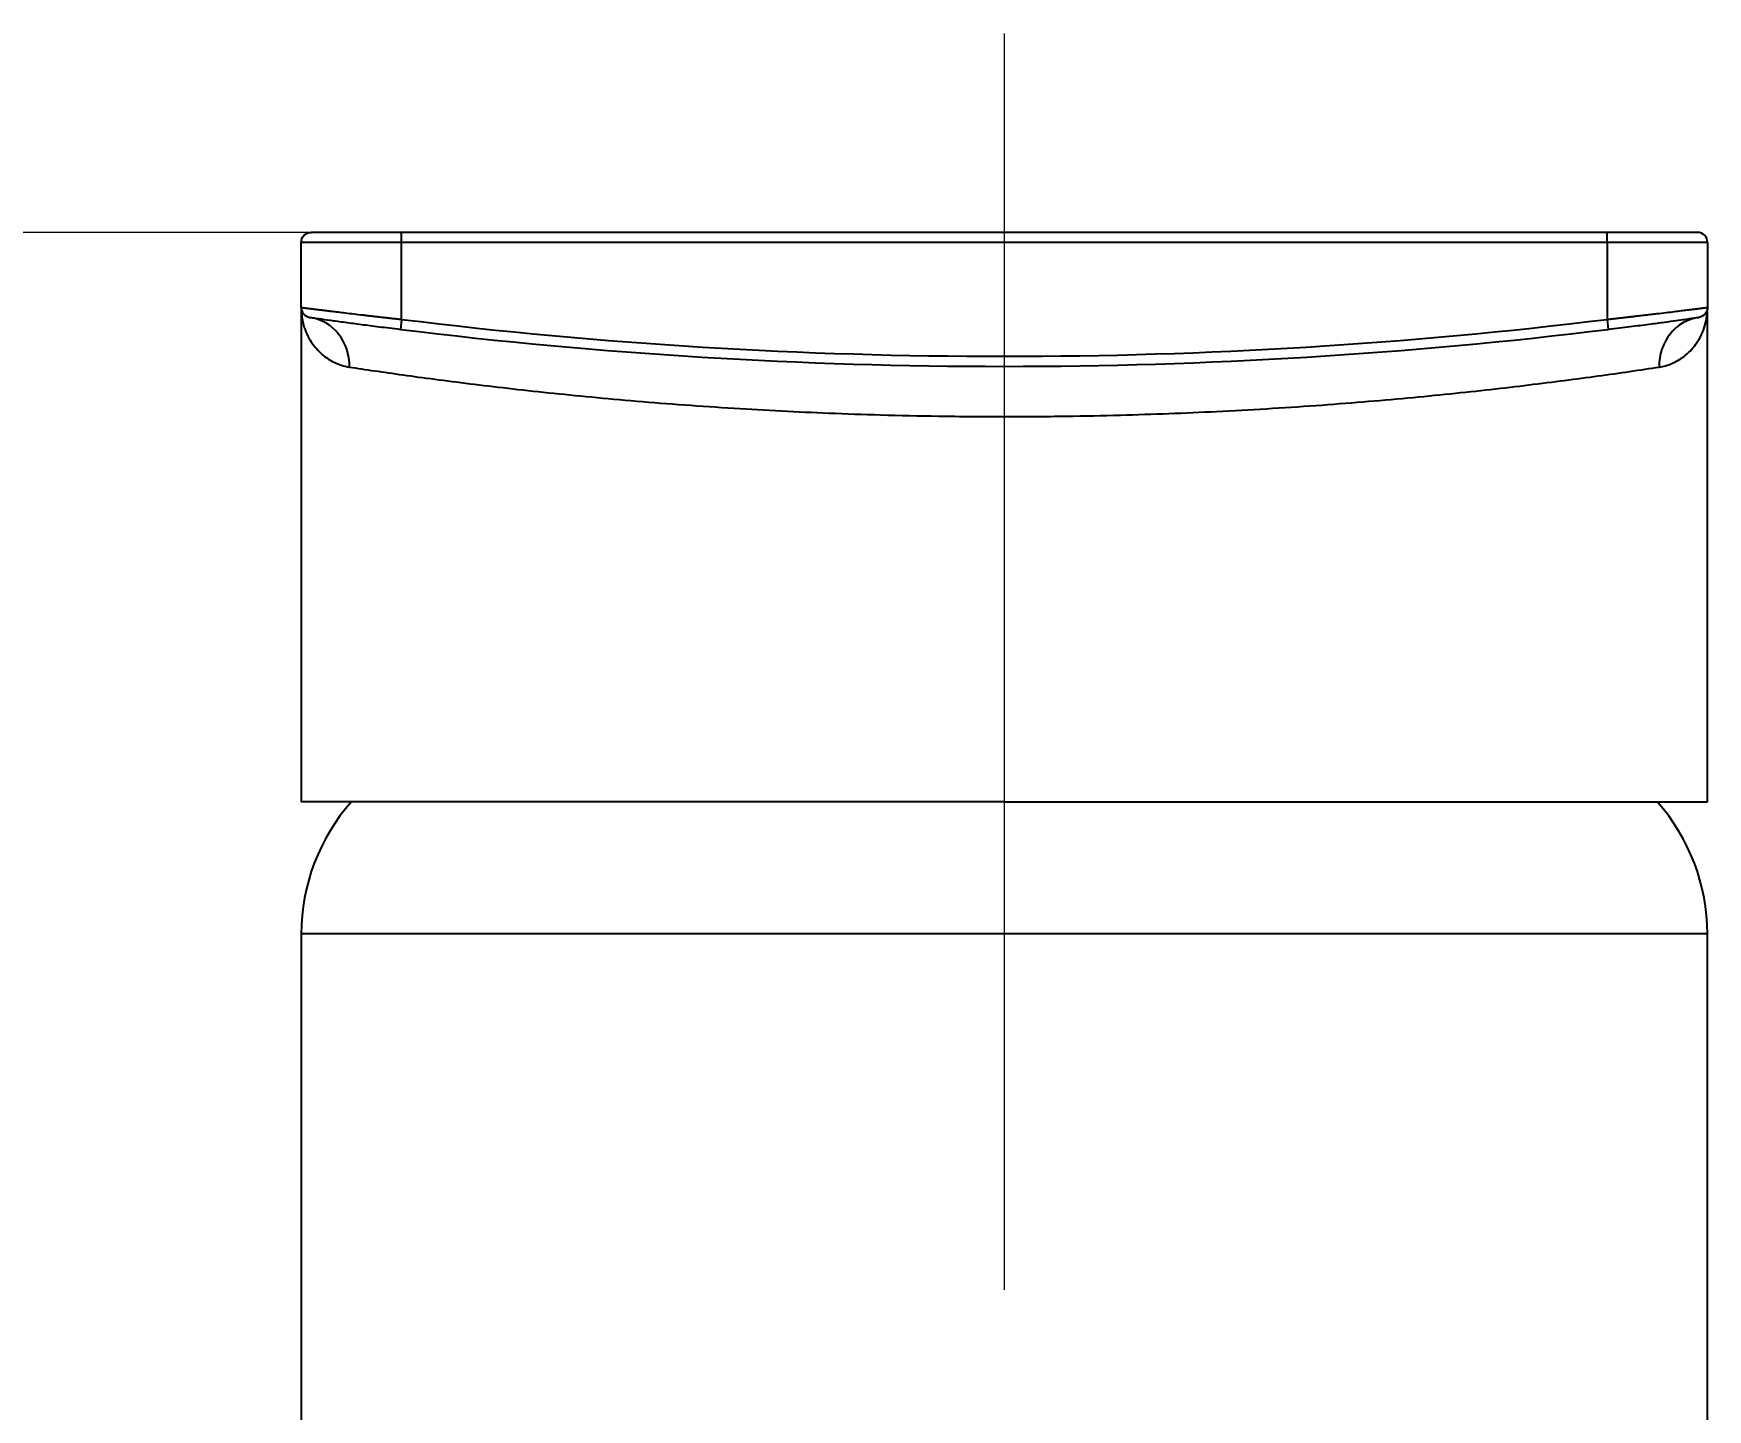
# Model space of a CAD drawing. Extents: x 0 to 1647, y 4681 to 5260.
# Drawn here: x 1047.57 to 1097.57, y 5039.6 to 5080.67 of the extents above; entities that cross this region are included whole.
import ezdxf

# ---------------------------------------------------------------- set-up
doc = ezdxf.new("R2010")
doc.units = 0
doc.header["$LTSCALE"] = 30
doc.header["$MEASUREMENT"] = 0
doc.header["$PDMODE"] = 3
doc.header["$PDSIZE"] = -10
doc.linetypes.add('CENTER', pattern=[2, 1.25, -0.25, 0.25, -0.25])
doc.layers.get('0').update_dxf_attribs({"linetype": 'CONTINUOUS'})
doc.layers.get('DEFPOINTS').update_dxf_attribs({"linetype": 'CONTINUOUS'})
doc.layers.add('\\M+5B3DF\\M+5B4E7\\M+5CFDF', color=3, linetype='CONTINUOUS', lineweight=9)
doc.layers.add('BODY', color=7, linetype='CONTINUOUS')
doc.styles.add('Daelim Dimension', font='NanumGothic.ttf')
doc.dimstyles.new('DEFAULT', dxfattribs={"dimscale": 2, "dimtxt": 2, "dimasz": 2, "dimexe": 0, "dimexo": 2, "dimgap": 1, "dimtad": 1, "dimdec": 1, "dimzin": 9, "dimdsep": 46, "dimtxsty": 'Daelim Dimension', "dimcen": 0.5, "dimclrd": 252, "dimclre": 252, "dimclrt": 3, "dimadec": 1, "dimazin": 0, "dimtfac": 1, "dimtdec": 1, "dimtix": 1, "dimtmove": 0, "dimatfit": 3, "dimfxl": 0, "dimtolj": 1, "dimtzin": 1, "dimlwd": 9, "dimlwe": 9, "dimarcsym": 0})

# ---------------------------------------------------------------- blocks, each defined once
blk = doc.blocks.new('*D12')
at = {"color": 5, "lineweight": 9, "ltscale": 0.5}
for p, q in [((1072.567, 5074.737), (1009.525, 5074.737)), ((1011.525, 4926.837), (1011.525, 5070.737)), ((1051.567, 4922.837), (1009.525, 4922.837))]:
    blk.add_line(p, q, dxfattribs=at)
at = {"color": 5, "ltscale": 0.5}
for points in [[(1010.858, 5070.737), (1012.191, 5070.737), (1011.525, 5074.737)], [(1010.858, 4926.837), (1012.191, 4926.837), (1011.525, 4922.837)]]:
    blk.add_solid(points, dxfattribs=at)
at = {"layer": 'DEFPOINTS', "color": 0, "ltscale": 0.5}
for p in [(1011.525, 5074.737), (1076.567, 5074.737), (1055.567, 4922.837)]:
    blk.add_point(p, dxfattribs=at)
at = {"color": 7, "ltscale": 0.5, "insert": (1004.081, 4998.787), "char_height": 10, "attachment_point": 5, "rotation": 90, "style": 'Daelim Dimension'}
blk.add_mtext('\\A1;152', dxfattribs=at)

msp = doc.modelspace()

# ---------------------------------------------------------------- linework, layer by layer
at = {"layer": '\\M+5B3DF\\M+5B4E7\\M+5CFDF', "color": 0, "lineweight": -3}
for p, q in [((1058.567, 5074.437), (1055.567, 5074.437)), ((1055.567, 5072.497), (1055.567, 5074.437)), ((1058.567, 5074.737), (1055.867, 5074.737)), ((1058.567, 5074.437), (1058.567, 5074.737)), ((1094.567, 5074.737), (1058.567, 5074.737)), ((1058.567, 5072.14), (1058.567, 5074.437)), ((1094.567, 5074.437), (1058.567, 5074.437)), ((1094.567, 5074.437), (1094.567, 5074.737)), ((1097.267, 5074.737), (1094.567, 5074.737)), ((1094.567, 5074.437), (1094.567, 5072.14)), ((1097.567, 5074.437), (1094.567, 5074.437)), ((1097.567, 5074.437), (1097.567, 5072.497)), ((1055.567, 5072.497), (1055.567, 5057.737)), ((1097.567, 5057.737), (1097.567, 5072.497)), ((1058.567, 5072.14), (1058.53, 5071.842)), ((1094.567, 5072.14), (1094.603, 5071.842)), ((1076.567, 5057.737), (1055.567, 5057.737)), ((1076.567, 5057.737), (1097.567, 5057.737)), ((1055.567, 5053.8), (1055.567, 5038.237)), ((1076.567, 5053.8), (1055.567, 5053.8)), ((1097.567, 5053.8), (1076.567, 5053.8)), ((1097.567, 5038.237), (1097.567, 5053.8))]:
    msp.add_line(p, q, dxfattribs=at)
at = {"layer": '\\M+5B3DF\\M+5B4E7\\M+5CFDF', "color": 0, "lineweight": -3, "extrusion": (0, 0, -1)}
for centre, start, end in [((-1055.867, 5074.437), 0, 90), ((-1097.267, 5072.497), 180, 261.9298)]:
    msp.add_arc(centre, 0.3, start, end, dxfattribs=at)
at = {"layer": '\\M+5B3DF\\M+5B4E7\\M+5CFDF', "color": 0, "lineweight": -3}
for centre, radius, start, end in [((1097.267, 5074.437), 0.3, 0, 90), ((1055.867, 5072.497), 0.3, 180, 261.9298), ((1076.567, 5218.487), 147.75, 262.98811, 277.01189), ((1076.567, 5218.487), 147.45, 262.98811, 277.01189), ((1061.567, 5053.769), 6, 138.5892, 179.7013), ((1091.567, 5053.769), 6, 0.2987, 41.4108)]:
    msp.add_arc(centre, radius, start, end, dxfattribs=at)
for centre, major_axis, start_param, end_param in [((1055.614, 5070.715), (0.211, 1.485), 4.843497, 6.283185), ((1097.519, 5070.715), (-0.211, 1.485), 0, 1.439689)]:
    msp.add_ellipse(centre, major_axis=major_axis, ratio=0.92999, start_param=start_param, end_param=end_param, dxfattribs=at)
for points, knots in [([(1055.567, 5072.497), (1055.567, 5072.497), (1055.567, 5072.497), (1055.567, 5072.497), (1055.568, 5072.497), (1055.569, 5072.497), (1055.57, 5072.497), (1055.571, 5072.497), (1055.572, 5072.497), (1055.574, 5072.496), (1055.576, 5072.496), (1055.578, 5072.496), (1055.581, 5072.496), (1055.583, 5072.495), (1055.586, 5072.495), (1055.59, 5072.494), (1055.593, 5072.494), (1055.597, 5072.493), (1055.601, 5072.493), (1055.605, 5072.492), (1055.609, 5072.492), (1055.614, 5072.491), (1055.619, 5072.49), (1055.624, 5072.49), (1055.629, 5072.489), (1055.635, 5072.488), (1055.641, 5072.488), (1055.647, 5072.487), (1055.654, 5072.486), (1055.66, 5072.485), (1055.667, 5072.484), (1055.674, 5072.483), (1055.682, 5072.482), (1055.69, 5072.481), (1055.698, 5072.48), (1055.706, 5072.479), (1055.714, 5072.478), (1055.723, 5072.477), (1055.732, 5072.476), (1055.742, 5072.475), (1055.751, 5072.473), (1055.761, 5072.472), (1055.771, 5072.471), (1055.782, 5072.47), (1055.792, 5072.468), (1055.803, 5072.467), (1055.814, 5072.465), (1055.826, 5072.464), (1055.837, 5072.462), (1055.849, 5072.461), (1055.862, 5072.459), (1055.874, 5072.458), (1055.887, 5072.456), (1055.9, 5072.455), (1055.914, 5072.453), (1055.927, 5072.451), (1055.941, 5072.45), (1055.955, 5072.448), (1055.97, 5072.446), (1055.984, 5072.444), (1055.999, 5072.442), (1056.015, 5072.44), (1056.03, 5072.438), (1056.046, 5072.437), (1056.062, 5072.435), (1056.078, 5072.433), (1056.095, 5072.43), (1056.112, 5072.428), (1056.129, 5072.426), (1056.146, 5072.424), (1056.164, 5072.422), (1056.182, 5072.42), (1056.2, 5072.418), (1056.219, 5072.415), (1056.237, 5072.413), (1056.256, 5072.411), (1056.276, 5072.408), (1056.295, 5072.406), (1056.315, 5072.403), (1056.335, 5072.401), (1056.355, 5072.399), (1056.376, 5072.396), (1056.397, 5072.393), (1056.418, 5072.391), (1056.439, 5072.388), (1056.461, 5072.386), (1056.536, 5072.376), (1056.674, 5072.36), (1056.892, 5072.333), (1057.142, 5072.303), (1057.34, 5072.28), (1057.47, 5072.265), (1057.52, 5072.259), (1057.57, 5072.253), (1057.621, 5072.247), (1057.672, 5072.242), (1057.723, 5072.236), (1057.774, 5072.23), (1057.826, 5072.224), (1057.878, 5072.218), (1057.93, 5072.212), (1057.982, 5072.206), (1058.035, 5072.2), (1058.088, 5072.194), (1058.14, 5072.188), (1058.193, 5072.182), (1058.247, 5072.176), (1058.3, 5072.17), (1058.353, 5072.164), (1058.406, 5072.158), (1058.46, 5072.152), (1058.513, 5072.146), (1058.549, 5072.142), (1058.567, 5072.14)], [0, 0, 0, 0, 0.005519, 0.01105, 0.016592, 0.022146, 0.02771, 0.033286, 0.038874, 0.044472, 0.050083, 0.055704, 0.061337, 0.066981, 0.072636, 0.078303, 0.083982, 0.089671, 0.095372, 0.101085, 0.106809, 0.112544, 0.118291, 0.124049, 0.129819, 0.1356, 0.141393, 0.147197, 0.153013, 0.15884, 0.164679, 0.170529, 0.17639, 0.182263, 0.188148, 0.194044, 0.199952, 0.205871, 0.211802, 0.217745, 0.223698, 0.229664, 0.235641, 0.24163, 0.24763, 0.253642, 0.259665, 0.2657, 0.271747, 0.277805, 0.283875, 0.289957, 0.29605, 0.302155, 0.308271, 0.3144, 0.320539, 0.326691, 0.332854, 0.339029, 0.345215, 0.351414, 0.357623, 0.363845, 0.370078, 0.376323, 0.38258, 0.388849, 0.395129, 0.401421, 0.407725, 0.41404, 0.420367, 0.426706, 0.433057, 0.439419, 0.445794, 0.45218, 0.458577, 0.464987, 0.471408, 0.477842, 0.484287, 0.490743, 0.497212, 0.503693, 0.510185, 0.5636, 0.621322, 0.683352, 0.74969, 0.761064, 0.772439, 0.783814, 0.795189, 0.806565, 0.817941, 0.829317, 0.840694, 0.85207, 0.863448, 0.874825, 0.886203, 0.897581, 0.90896, 0.920339, 0.931718, 0.943098, 0.954477, 0.965858, 0.977238, 0.988619, 1, 1, 1, 1]), ([(1055.568, 5072.419), (1055.572, 5072.341), (1055.589, 5072.166), (1055.653, 5071.904), (1055.76, 5071.643), (1055.897, 5071.415), (1056.053, 5071.223), (1056.218, 5071.068), (1056.389, 5070.945), (1056.569, 5070.846), (1056.772, 5070.765), (1056.926, 5070.728), (1057.011, 5070.715)], [0, 0, 0, 0, 0.103393, 0.233287, 0.357019, 0.472196, 0.57654, 0.669912, 0.752889, 0.830388, 0.910559, 1, 1, 1, 1]), ([(1094.567, 5072.14), (1094.576, 5072.141), (1094.595, 5072.143), (1094.623, 5072.146), (1094.651, 5072.149), (1094.679, 5072.153), (1094.707, 5072.156), (1094.735, 5072.159), (1094.763, 5072.162), (1094.792, 5072.165), (1094.82, 5072.168), (1094.848, 5072.171), (1094.876, 5072.174), (1094.904, 5072.178), (1094.931, 5072.181), (1094.959, 5072.184), (1094.987, 5072.187), (1095.015, 5072.19), (1095.043, 5072.193), (1095.071, 5072.196), (1095.098, 5072.2), (1095.126, 5072.203), (1095.154, 5072.206), (1095.181, 5072.209), (1095.209, 5072.212), (1095.236, 5072.215), (1095.263, 5072.218), (1095.291, 5072.222), (1095.318, 5072.225), (1095.345, 5072.228), (1095.422, 5072.237), (1095.547, 5072.251), (1095.72, 5072.272), (1095.889, 5072.291), (1096.097, 5072.316), (1096.331, 5072.344), (1096.576, 5072.374), (1096.787, 5072.4), (1096.922, 5072.416), (1097, 5072.426), (1097.033, 5072.43), (1097.066, 5072.434), (1097.097, 5072.438), (1097.127, 5072.442), (1097.157, 5072.446), (1097.185, 5072.449), (1097.212, 5072.452), (1097.238, 5072.456), (1097.264, 5072.459), (1097.288, 5072.462), (1097.311, 5072.465), (1097.333, 5072.468), (1097.354, 5072.47), (1097.374, 5072.473), (1097.393, 5072.475), (1097.412, 5072.477), (1097.429, 5072.48), (1097.445, 5072.482), (1097.46, 5072.484), (1097.474, 5072.485), (1097.487, 5072.487), (1097.499, 5072.489), (1097.51, 5072.49), (1097.52, 5072.491), (1097.529, 5072.492), (1097.537, 5072.494), (1097.544, 5072.494), (1097.55, 5072.495), (1097.555, 5072.496), (1097.56, 5072.497), (1097.563, 5072.497), (1097.565, 5072.497), (1097.567, 5072.497), (1097.567, 5072.497), (1097.567, 5072.497)], [0, 0, 0, 0, 0.005984, 0.011968, 0.017952, 0.023936, 0.029921, 0.035905, 0.041889, 0.047874, 0.053858, 0.059842, 0.065827, 0.071811, 0.077796, 0.08378, 0.089765, 0.09575, 0.101734, 0.107719, 0.113704, 0.119689, 0.125673, 0.131658, 0.137643, 0.143628, 0.149613, 0.155598, 0.161583, 0.167569, 0.173554, 0.212337, 0.251505, 0.291058, 0.330996, 0.401486, 0.468289, 0.531408, 0.590847, 0.603128, 0.615373, 0.627583, 0.639758, 0.651897, 0.664002, 0.676071, 0.688106, 0.700105, 0.71207, 0.724, 0.735895, 0.747755, 0.759581, 0.771372, 0.783128, 0.79485, 0.806537, 0.81819, 0.829809, 0.841393, 0.852943, 0.864459, 0.87594, 0.887388, 0.898801, 0.910181, 0.921526, 0.932838, 0.944116, 0.95536, 0.96657, 0.977747, 0.98889, 1, 1, 1, 1]), ([(1096.123, 5070.715), (1096.19, 5070.725), (1096.32, 5070.754), (1096.507, 5070.82), (1096.692, 5070.913), (1096.877, 5071.037), (1097.056, 5071.197), (1097.222, 5071.394), (1097.364, 5071.625), (1097.475, 5071.887), (1097.549, 5072.181), (1097.567, 5072.389), (1097.567, 5072.497)], [0, 0, 0, 0, 0.068288, 0.137474, 0.214025, 0.299403, 0.394963, 0.500209, 0.61324, 0.732512, 0.860151, 1, 1, 1, 1]), ([(1057.011, 5070.715), (1057.237, 5070.681), (1057.726, 5070.608), (1058.585, 5070.485), (1059.539, 5070.355), (1060.589, 5070.221), (1061.727, 5070.085), (1062.942, 5069.951), (1064.227, 5069.822), (1065.585, 5069.699), (1067.006, 5069.586), (1068.454, 5069.488), (1069.895, 5069.406), (1071.356, 5069.339), (1072.921, 5069.285), (1074.671, 5069.247), (1075.911, 5069.237), (1076.567, 5069.237)], [0, 0, 0, 0, 0.073974, 0.144023, 0.212611, 0.279961, 0.346539, 0.412328, 0.477125, 0.541618, 0.606936, 0.67134, 0.731564, 0.79008, 0.852677, 0.92199, 1, 1, 1, 1]), ([(1076.567, 5069.237), (1077.184, 5069.237), (1078.345, 5069.246), (1079.987, 5069.279), (1081.487, 5069.328), (1082.944, 5069.391), (1084.411, 5069.471), (1085.872, 5069.568), (1087.282, 5069.677), (1088.623, 5069.795), (1089.898, 5069.92), (1091.109, 5070.051), (1092.25, 5070.185), (1093.323, 5070.32), (1094.339, 5070.456), (1095.303, 5070.592), (1095.861, 5070.676), (1096.123, 5070.715)], [0, 0, 0, 0, 0.073393, 0.138061, 0.196756, 0.255346, 0.317969, 0.382313, 0.445879, 0.509036, 0.572593, 0.636833, 0.702115, 0.768732, 0.838308, 0.914287, 1, 1, 1, 1])]:
    msp.add_open_spline(points, degree=3, knots=knots, dxfattribs=at)
for points in [[(1055.825, 5072.2), (1055.825, 5072.2), (1055.877, 5072.193), (1056.085, 5072.164), (1056.421, 5072.117), (1056.875, 5072.055), (1057.364, 5071.99), (1057.883, 5071.923), (1058.305, 5071.87), (1058.53, 5071.842)], [(1094.603, 5071.842), (1094.835, 5071.871), (1095.267, 5071.925), (1095.837, 5071.999), (1096.298, 5072.06), (1096.644, 5072.108), (1096.896, 5072.142), (1097.076, 5072.168), (1097.199, 5072.185), (1097.285, 5072.197), (1097.309, 5072.2), (1097.309, 5072.2)]]:
    msp.add_open_spline(points, degree=3, dxfattribs=at)
at = {"layer": 'BODY', "color": 1, "linetype": 'CENTER', "lineweight": 5}
msp.add_line((1076.567, 5080.674), (1076.567, 4878.879), dxfattribs=at)

# ---------------------------------------------------------------- dimensions: what is measured, and where the dimension line sits
at = {"color": 5, "ltscale": 0.5}
dim = msp.add_linear_dim(base=(1011.525, 5074.737), p1=(1055.567, 4922.837), p2=(1076.567, 5074.737), angle=90, dimstyle='DEFAULT', override={"dimtxt": 5, "dimexe": 1, "dimdec": 0, "dimclrd": 5, "dimclre": 5, "dimclrt": 7}, dxfattribs=at)
dim.commit()
dim.dimension.update_dxf_attribs({"geometry": '*D12', "text_midpoint": (1011.525, 4998.787), "dimtype": 160})

doc.saveas('drawing.dxf')
